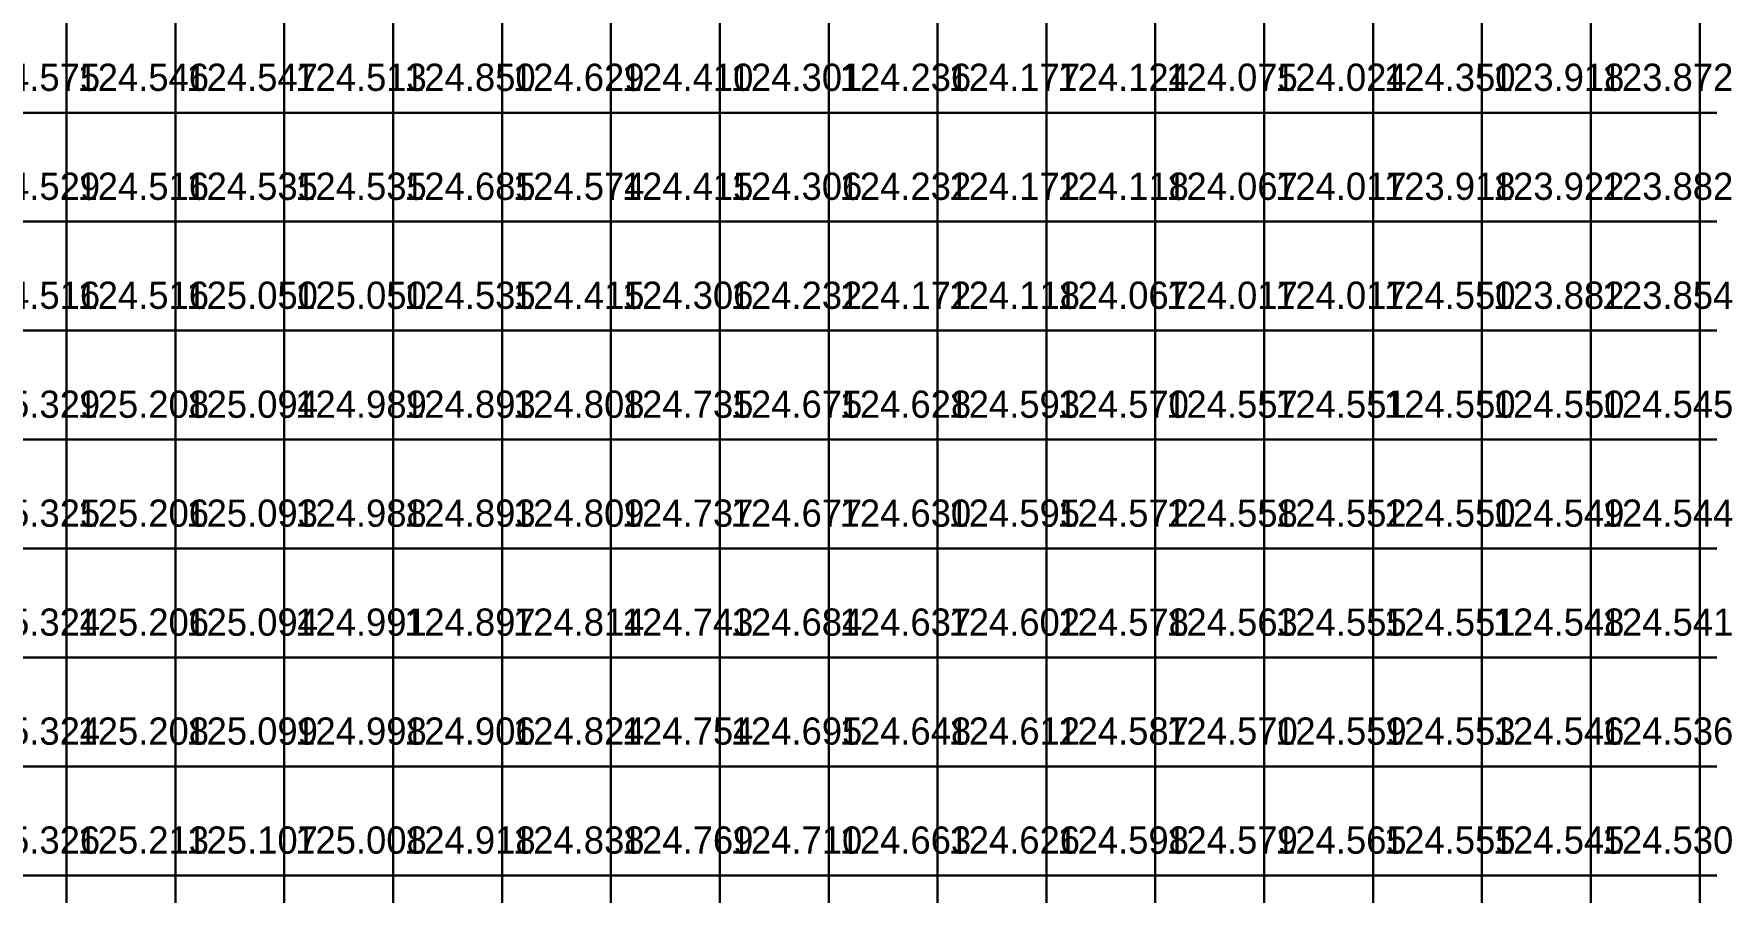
# Model space of a CAD drawing. Header units: metres. Extents: x 287857 to 287978, y 62957 to 63018.
# Drawn here: x 287932.62 to 287947.99, y 62979.67 to 62987.56 of the extents above; entities that cross this region are included whole.
import ezdxf

# ---------------------------------------------------------------- set-up
doc = ezdxf.new("R2010")
doc.units = ezdxf.units.M
for name, color, linetype, true_color in [('CIVILS-BARRIER', 7, 'Continuous', 0xf87171), ('CIVILS-INTERP', 7, 'Continuous', 0x64748b), ('CIVILS-LEVEL-TXT', 7, 'Continuous', 0x38bdf8), ('CIVILS-REAL', 7, 'Continuous', 0x38bdf8)]:
    doc.layers.add(name, color=color, linetype=linetype, true_color=true_color)

msp = doc.modelspace()

# ---------------------------------------------------------------- linework, layer by layer
at = {"layer": 'CIVILS-BARRIER'}
for points in [[(287934.925, 62986.831, 124.513), (287935.925, 62986.831, 124.513), (287935.925, 62987.831, 124.513), (287934.925, 62987.831, 124.513), (287934.925, 62986.831, 124.513)], [(287934.925, 62985.831, 124.535), (287935.925, 62985.831, 124.535), (287935.925, 62986.831, 124.535), (287934.925, 62986.831, 124.535), (287934.925, 62985.831, 124.535)], [(287944.925, 62985.831, 123.918), (287945.925, 62985.831, 123.918), (287945.925, 62986.831, 123.918), (287944.925, 62986.831, 123.918), (287944.925, 62985.831, 123.918)], [(287931.925, 62984.831, 124.516), (287932.925, 62984.831, 124.516), (287932.925, 62985.831, 124.516), (287931.925, 62985.831, 124.516), (287931.925, 62984.831, 124.516)], [(287932.925, 62984.831, 124.516), (287933.925, 62984.831, 124.516), (287933.925, 62985.831, 124.516), (287932.925, 62985.831, 124.516), (287932.925, 62984.831, 124.516)], [(287935.925, 62984.831, 124.535), (287936.925, 62984.831, 124.535), (287936.925, 62985.831, 124.535), (287935.925, 62985.831, 124.535), (287935.925, 62984.831, 124.535)], [(287936.925, 62984.831, 124.415), (287937.925, 62984.831, 124.415), (287937.925, 62985.831, 124.415), (287936.925, 62985.831, 124.415), (287936.925, 62984.831, 124.415)], [(287937.925, 62984.831, 124.306), (287938.925, 62984.831, 124.306), (287938.925, 62985.831, 124.306), (287937.925, 62985.831, 124.306), (287937.925, 62984.831, 124.306)], [(287938.925, 62984.831, 124.232), (287939.925, 62984.831, 124.232), (287939.925, 62985.831, 124.232), (287938.925, 62985.831, 124.232), (287938.925, 62984.831, 124.232)], [(287939.925, 62984.831, 124.172), (287940.925, 62984.831, 124.172), (287940.925, 62985.831, 124.172), (287939.925, 62985.831, 124.172), (287939.925, 62984.831, 124.172)], [(287940.925, 62984.831, 124.118), (287941.925, 62984.831, 124.118), (287941.925, 62985.831, 124.118), (287940.925, 62985.831, 124.118), (287940.925, 62984.831, 124.118)], [(287941.925, 62984.831, 124.067), (287942.925, 62984.831, 124.067), (287942.925, 62985.831, 124.067), (287941.925, 62985.831, 124.067), (287941.925, 62984.831, 124.067)], [(287942.925, 62984.831, 124.017), (287943.925, 62984.831, 124.017), (287943.925, 62985.831, 124.017), (287942.925, 62985.831, 124.017), (287942.925, 62984.831, 124.017)], [(287943.925, 62984.831, 124.017), (287944.925, 62984.831, 124.017), (287944.925, 62985.831, 124.017), (287943.925, 62985.831, 124.017), (287943.925, 62984.831, 124.017)], [(287945.925, 62984.831, 123.882), (287946.925, 62984.831, 123.882), (287946.925, 62985.831, 123.882), (287945.925, 62985.831, 123.882), (287945.925, 62984.831, 123.882)], [(287946.925, 62984.831, 123.854), (287947.925, 62984.831, 123.854), (287947.925, 62985.831, 123.854), (287946.925, 62985.831, 123.854), (287946.925, 62984.831, 123.854)], [(287947.925, 62984.831, 123.845), (287948.925, 62984.831, 123.845), (287948.925, 62985.831, 123.845), (287947.925, 62985.831, 123.845), (287947.925, 62984.831, 123.845)], [(287947.925, 62983.831, 123.854), (287948.925, 62983.831, 123.854), (287948.925, 62984.831, 123.854), (287947.925, 62984.831, 123.854), (287947.925, 62983.831, 123.854)]]:
    msp.add_polyline3d(points, dxfattribs=at)
at = {"layer": 'CIVILS-INTERP'}
for points in [[(287931.925, 62986.831, 124.575), (287932.925, 62986.831, 124.575), (287932.925, 62987.831, 124.575), (287931.925, 62987.831, 124.575), (287931.925, 62986.831, 124.575)], [(287932.925, 62986.831, 124.546), (287933.925, 62986.831, 124.546), (287933.925, 62987.831, 124.546), (287932.925, 62987.831, 124.546), (287932.925, 62986.831, 124.546)], [(287933.925, 62986.831, 124.547), (287934.925, 62986.831, 124.547), (287934.925, 62987.831, 124.547), (287933.925, 62987.831, 124.547), (287933.925, 62986.831, 124.547)], [(287936.925, 62986.831, 124.629), (287937.925, 62986.831, 124.629), (287937.925, 62987.831, 124.629), (287936.925, 62987.831, 124.629), (287936.925, 62986.831, 124.629)], [(287937.925, 62986.831, 124.41), (287938.925, 62986.831, 124.41), (287938.925, 62987.831, 124.41), (287937.925, 62987.831, 124.41), (287937.925, 62986.831, 124.41)], [(287938.925, 62986.831, 124.301), (287939.925, 62986.831, 124.301), (287939.925, 62987.831, 124.301), (287938.925, 62987.831, 124.301), (287938.925, 62986.831, 124.301)], [(287939.925, 62986.831, 124.236), (287940.925, 62986.831, 124.236), (287940.925, 62987.831, 124.236), (287939.925, 62987.831, 124.236), (287939.925, 62986.831, 124.236)], [(287940.925, 62986.831, 124.177), (287941.925, 62986.831, 124.177), (287941.925, 62987.831, 124.177), (287940.925, 62987.831, 124.177), (287940.925, 62986.831, 124.177)], [(287941.925, 62986.831, 124.124), (287942.925, 62986.831, 124.124), (287942.925, 62987.831, 124.124), (287941.925, 62987.831, 124.124), (287941.925, 62986.831, 124.124)], [(287942.925, 62986.831, 124.075), (287943.925, 62986.831, 124.075), (287943.925, 62987.831, 124.075), (287942.925, 62987.831, 124.075), (287942.925, 62986.831, 124.075)], [(287943.925, 62986.831, 124.024), (287944.925, 62986.831, 124.024), (287944.925, 62987.831, 124.024), (287943.925, 62987.831, 124.024), (287943.925, 62986.831, 124.024)], [(287945.925, 62986.831, 123.918), (287946.925, 62986.831, 123.918), (287946.925, 62987.831, 123.918), (287945.925, 62987.831, 123.918), (287945.925, 62986.831, 123.918)], [(287946.925, 62986.831, 123.872), (287947.925, 62986.831, 123.872), (287947.925, 62987.831, 123.872), (287946.925, 62987.831, 123.872), (287946.925, 62986.831, 123.872)], [(287947.925, 62986.831, 123.837), (287948.925, 62986.831, 123.837), (287948.925, 62987.831, 123.837), (287947.925, 62987.831, 123.837), (287947.925, 62986.831, 123.837)], [(287931.925, 62985.831, 124.529), (287932.925, 62985.831, 124.529), (287932.925, 62986.831, 124.529), (287931.925, 62986.831, 124.529), (287931.925, 62985.831, 124.529)], [(287932.925, 62985.831, 124.516), (287933.925, 62985.831, 124.516), (287933.925, 62986.831, 124.516), (287932.925, 62986.831, 124.516), (287932.925, 62985.831, 124.516)], [(287933.925, 62985.831, 124.535), (287934.925, 62985.831, 124.535), (287934.925, 62986.831, 124.535), (287933.925, 62986.831, 124.535), (287933.925, 62985.831, 124.535)], [(287935.925, 62985.831, 124.685), (287936.925, 62985.831, 124.685), (287936.925, 62986.831, 124.685), (287935.925, 62986.831, 124.685), (287935.925, 62985.831, 124.685)], [(287936.925, 62985.831, 124.574), (287937.925, 62985.831, 124.574), (287937.925, 62986.831, 124.574), (287936.925, 62986.831, 124.574), (287936.925, 62985.831, 124.574)], [(287937.925, 62985.831, 124.415), (287938.925, 62985.831, 124.415), (287938.925, 62986.831, 124.415), (287937.925, 62986.831, 124.415), (287937.925, 62985.831, 124.415)], [(287938.925, 62985.831, 124.306), (287939.925, 62985.831, 124.306), (287939.925, 62986.831, 124.306), (287938.925, 62986.831, 124.306), (287938.925, 62985.831, 124.306)], [(287939.925, 62985.831, 124.232), (287940.925, 62985.831, 124.232), (287940.925, 62986.831, 124.232), (287939.925, 62986.831, 124.232), (287939.925, 62985.831, 124.232)], [(287940.925, 62985.831, 124.172), (287941.925, 62985.831, 124.172), (287941.925, 62986.831, 124.172), (287940.925, 62986.831, 124.172), (287940.925, 62985.831, 124.172)], [(287941.925, 62985.831, 124.118), (287942.925, 62985.831, 124.118), (287942.925, 62986.831, 124.118), (287941.925, 62986.831, 124.118), (287941.925, 62985.831, 124.118)], [(287942.925, 62985.831, 124.067), (287943.925, 62985.831, 124.067), (287943.925, 62986.831, 124.067), (287942.925, 62986.831, 124.067), (287942.925, 62985.831, 124.067)], [(287943.925, 62985.831, 124.017), (287944.925, 62985.831, 124.017), (287944.925, 62986.831, 124.017), (287943.925, 62986.831, 124.017), (287943.925, 62985.831, 124.017)], [(287945.925, 62985.831, 123.922), (287946.925, 62985.831, 123.922), (287946.925, 62986.831, 123.922), (287945.925, 62986.831, 123.922), (287945.925, 62985.831, 123.922)], [(287946.925, 62985.831, 123.882), (287947.925, 62985.831, 123.882), (287947.925, 62986.831, 123.882), (287946.925, 62986.831, 123.882), (287946.925, 62985.831, 123.882)], [(287947.925, 62985.831, 123.854), (287948.925, 62985.831, 123.854), (287948.925, 62986.831, 123.854), (287947.925, 62986.831, 123.854), (287947.925, 62985.831, 123.854)], [(287931.925, 62983.831, 125.329), (287932.925, 62983.831, 125.329), (287932.925, 62984.831, 125.329), (287931.925, 62984.831, 125.329), (287931.925, 62983.831, 125.329)], [(287932.925, 62983.831, 125.208), (287933.925, 62983.831, 125.208), (287933.925, 62984.831, 125.208), (287932.925, 62984.831, 125.208), (287932.925, 62983.831, 125.208)], [(287933.925, 62983.831, 125.094), (287934.925, 62983.831, 125.094), (287934.925, 62984.831, 125.094), (287933.925, 62984.831, 125.094), (287933.925, 62983.831, 125.094)], [(287934.925, 62983.831, 124.989), (287935.925, 62983.831, 124.989), (287935.925, 62984.831, 124.989), (287934.925, 62984.831, 124.989), (287934.925, 62983.831, 124.989)], [(287935.925, 62983.831, 124.893), (287936.925, 62983.831, 124.893), (287936.925, 62984.831, 124.893), (287935.925, 62984.831, 124.893), (287935.925, 62983.831, 124.893)], [(287936.925, 62983.831, 124.808), (287937.925, 62983.831, 124.808), (287937.925, 62984.831, 124.808), (287936.925, 62984.831, 124.808), (287936.925, 62983.831, 124.808)], [(287937.925, 62983.831, 124.735), (287938.925, 62983.831, 124.735), (287938.925, 62984.831, 124.735), (287937.925, 62984.831, 124.735), (287937.925, 62983.831, 124.735)], [(287938.925, 62983.831, 124.675), (287939.925, 62983.831, 124.675), (287939.925, 62984.831, 124.675), (287938.925, 62984.831, 124.675), (287938.925, 62983.831, 124.675)], [(287939.925, 62983.831, 124.628), (287940.925, 62983.831, 124.628), (287940.925, 62984.831, 124.628), (287939.925, 62984.831, 124.628), (287939.925, 62983.831, 124.628)], [(287940.925, 62983.831, 124.593), (287941.925, 62983.831, 124.593), (287941.925, 62984.831, 124.593), (287940.925, 62984.831, 124.593), (287940.925, 62983.831, 124.593)], [(287941.925, 62983.831, 124.57), (287942.925, 62983.831, 124.57), (287942.925, 62984.831, 124.57), (287941.925, 62984.831, 124.57), (287941.925, 62983.831, 124.57)], [(287942.925, 62983.831, 124.557), (287943.925, 62983.831, 124.557), (287943.925, 62984.831, 124.557), (287942.925, 62984.831, 124.557), (287942.925, 62983.831, 124.557)], [(287943.925, 62983.831, 124.551), (287944.925, 62983.831, 124.551), (287944.925, 62984.831, 124.551), (287943.925, 62984.831, 124.551), (287943.925, 62983.831, 124.551)], [(287945.925, 62983.831, 124.55), (287946.925, 62983.831, 124.55), (287946.925, 62984.831, 124.55), (287945.925, 62984.831, 124.55), (287945.925, 62983.831, 124.55)], [(287946.925, 62983.831, 124.545), (287947.925, 62983.831, 124.545), (287947.925, 62984.831, 124.545), (287946.925, 62984.831, 124.545), (287946.925, 62983.831, 124.545)], [(287931.925, 62982.831, 125.325), (287932.925, 62982.831, 125.325), (287932.925, 62983.831, 125.325), (287931.925, 62983.831, 125.325), (287931.925, 62982.831, 125.325)], [(287932.925, 62982.831, 125.206), (287933.925, 62982.831, 125.206), (287933.925, 62983.831, 125.206), (287932.925, 62983.831, 125.206), (287932.925, 62982.831, 125.206)], [(287933.925, 62982.831, 125.093), (287934.925, 62982.831, 125.093), (287934.925, 62983.831, 125.093), (287933.925, 62983.831, 125.093), (287933.925, 62982.831, 125.093)], [(287934.925, 62982.831, 124.988), (287935.925, 62982.831, 124.988), (287935.925, 62983.831, 124.988), (287934.925, 62983.831, 124.988), (287934.925, 62982.831, 124.988)], [(287935.925, 62982.831, 124.893), (287936.925, 62982.831, 124.893), (287936.925, 62983.831, 124.893), (287935.925, 62983.831, 124.893), (287935.925, 62982.831, 124.893)], [(287936.925, 62982.831, 124.809), (287937.925, 62982.831, 124.809), (287937.925, 62983.831, 124.809), (287936.925, 62983.831, 124.809), (287936.925, 62982.831, 124.809)], [(287937.925, 62982.831, 124.737), (287938.925, 62982.831, 124.737), (287938.925, 62983.831, 124.737), (287937.925, 62983.831, 124.737), (287937.925, 62982.831, 124.737)], [(287938.925, 62982.831, 124.677), (287939.925, 62982.831, 124.677), (287939.925, 62983.831, 124.677), (287938.925, 62983.831, 124.677), (287938.925, 62982.831, 124.677)], [(287939.925, 62982.831, 124.63), (287940.925, 62982.831, 124.63), (287940.925, 62983.831, 124.63), (287939.925, 62983.831, 124.63), (287939.925, 62982.831, 124.63)], [(287940.925, 62982.831, 124.595), (287941.925, 62982.831, 124.595), (287941.925, 62983.831, 124.595), (287940.925, 62983.831, 124.595), (287940.925, 62982.831, 124.595)], [(287941.925, 62982.831, 124.572), (287942.925, 62982.831, 124.572), (287942.925, 62983.831, 124.572), (287941.925, 62983.831, 124.572), (287941.925, 62982.831, 124.572)], [(287942.925, 62982.831, 124.558), (287943.925, 62982.831, 124.558), (287943.925, 62983.831, 124.558), (287942.925, 62983.831, 124.558), (287942.925, 62982.831, 124.558)], [(287943.925, 62982.831, 124.552), (287944.925, 62982.831, 124.552), (287944.925, 62983.831, 124.552), (287943.925, 62983.831, 124.552), (287943.925, 62982.831, 124.552)], [(287944.925, 62982.831, 124.55), (287945.925, 62982.831, 124.55), (287945.925, 62983.831, 124.55), (287944.925, 62983.831, 124.55), (287944.925, 62982.831, 124.55)], [(287945.925, 62982.831, 124.549), (287946.925, 62982.831, 124.549), (287946.925, 62983.831, 124.549), (287945.925, 62983.831, 124.549), (287945.925, 62982.831, 124.549)], [(287946.925, 62982.831, 124.544), (287947.925, 62982.831, 124.544), (287947.925, 62983.831, 124.544), (287946.925, 62983.831, 124.544), (287946.925, 62982.831, 124.544)], [(287947.925, 62982.831, 124.53), (287948.925, 62982.831, 124.53), (287948.925, 62983.831, 124.53), (287947.925, 62983.831, 124.53), (287947.925, 62982.831, 124.53)], [(287931.925, 62981.831, 125.324), (287932.925, 62981.831, 125.324), (287932.925, 62982.831, 125.324), (287931.925, 62982.831, 125.324), (287931.925, 62981.831, 125.324)], [(287932.925, 62981.831, 125.206), (287933.925, 62981.831, 125.206), (287933.925, 62982.831, 125.206), (287932.925, 62982.831, 125.206), (287932.925, 62981.831, 125.206)], [(287933.925, 62981.831, 125.094), (287934.925, 62981.831, 125.094), (287934.925, 62982.831, 125.094), (287933.925, 62982.831, 125.094), (287933.925, 62981.831, 125.094)], [(287934.925, 62981.831, 124.991), (287935.925, 62981.831, 124.991), (287935.925, 62982.831, 124.991), (287934.925, 62982.831, 124.991), (287934.925, 62981.831, 124.991)], [(287935.925, 62981.831, 124.897), (287936.925, 62981.831, 124.897), (287936.925, 62982.831, 124.897), (287935.925, 62982.831, 124.897), (287935.925, 62981.831, 124.897)], [(287936.925, 62981.831, 124.814), (287937.925, 62981.831, 124.814), (287937.925, 62982.831, 124.814), (287936.925, 62982.831, 124.814), (287936.925, 62981.831, 124.814)], [(287937.925, 62981.831, 124.743), (287938.925, 62981.831, 124.743), (287938.925, 62982.831, 124.743), (287937.925, 62982.831, 124.743), (287937.925, 62981.831, 124.743)], [(287938.925, 62981.831, 124.684), (287939.925, 62981.831, 124.684), (287939.925, 62982.831, 124.684), (287938.925, 62982.831, 124.684), (287938.925, 62981.831, 124.684)], [(287939.925, 62981.831, 124.637), (287940.925, 62981.831, 124.637), (287940.925, 62982.831, 124.637), (287939.925, 62982.831, 124.637), (287939.925, 62981.831, 124.637)], [(287940.925, 62981.831, 124.602), (287941.925, 62981.831, 124.602), (287941.925, 62982.831, 124.602), (287940.925, 62982.831, 124.602), (287940.925, 62981.831, 124.602)], [(287941.925, 62981.831, 124.578), (287942.925, 62981.831, 124.578), (287942.925, 62982.831, 124.578), (287941.925, 62982.831, 124.578), (287941.925, 62981.831, 124.578)], [(287942.925, 62981.831, 124.563), (287943.925, 62981.831, 124.563), (287943.925, 62982.831, 124.563), (287942.925, 62982.831, 124.563), (287942.925, 62981.831, 124.563)], [(287943.925, 62981.831, 124.555), (287944.925, 62981.831, 124.555), (287944.925, 62982.831, 124.555), (287943.925, 62982.831, 124.555), (287943.925, 62981.831, 124.555)], [(287944.925, 62981.831, 124.551), (287945.925, 62981.831, 124.551), (287945.925, 62982.831, 124.551), (287944.925, 62982.831, 124.551), (287944.925, 62981.831, 124.551)], [(287945.925, 62981.831, 124.548), (287946.925, 62981.831, 124.548), (287946.925, 62982.831, 124.548), (287945.925, 62982.831, 124.548), (287945.925, 62981.831, 124.548)], [(287946.925, 62981.831, 124.541), (287947.925, 62981.831, 124.541), (287947.925, 62982.831, 124.541), (287946.925, 62982.831, 124.541), (287946.925, 62981.831, 124.541)], [(287947.925, 62981.831, 124.525), (287948.925, 62981.831, 124.525), (287948.925, 62982.831, 124.525), (287947.925, 62982.831, 124.525), (287947.925, 62981.831, 124.525)], [(287931.925, 62980.831, 125.324), (287932.925, 62980.831, 125.324), (287932.925, 62981.831, 125.324), (287931.925, 62981.831, 125.324), (287931.925, 62980.831, 125.324)], [(287932.925, 62980.831, 125.208), (287933.925, 62980.831, 125.208), (287933.925, 62981.831, 125.208), (287932.925, 62981.831, 125.208), (287932.925, 62980.831, 125.208)], [(287933.925, 62980.831, 125.099), (287934.925, 62980.831, 125.099), (287934.925, 62981.831, 125.099), (287933.925, 62981.831, 125.099), (287933.925, 62980.831, 125.099)], [(287934.925, 62980.831, 124.998), (287935.925, 62980.831, 124.998), (287935.925, 62981.831, 124.998), (287934.925, 62981.831, 124.998), (287934.925, 62980.831, 124.998)], [(287935.925, 62980.831, 124.906), (287936.925, 62980.831, 124.906), (287936.925, 62981.831, 124.906), (287935.925, 62981.831, 124.906), (287935.925, 62980.831, 124.906)], [(287936.925, 62980.831, 124.824), (287937.925, 62980.831, 124.824), (287937.925, 62981.831, 124.824), (287936.925, 62981.831, 124.824), (287936.925, 62980.831, 124.824)], [(287937.925, 62980.831, 124.754), (287938.925, 62980.831, 124.754), (287938.925, 62981.831, 124.754), (287937.925, 62981.831, 124.754), (287937.925, 62980.831, 124.754)], [(287938.925, 62980.831, 124.695), (287939.925, 62980.831, 124.695), (287939.925, 62981.831, 124.695), (287938.925, 62981.831, 124.695), (287938.925, 62980.831, 124.695)], [(287939.925, 62980.831, 124.648), (287940.925, 62980.831, 124.648), (287940.925, 62981.831, 124.648), (287939.925, 62981.831, 124.648), (287939.925, 62980.831, 124.648)], [(287940.925, 62980.831, 124.612), (287941.925, 62980.831, 124.612), (287941.925, 62981.831, 124.612), (287940.925, 62981.831, 124.612), (287940.925, 62980.831, 124.612)], [(287941.925, 62980.831, 124.587), (287942.925, 62980.831, 124.587), (287942.925, 62981.831, 124.587), (287941.925, 62981.831, 124.587), (287941.925, 62980.831, 124.587)], [(287942.925, 62980.831, 124.57), (287943.925, 62980.831, 124.57), (287943.925, 62981.831, 124.57), (287942.925, 62981.831, 124.57), (287942.925, 62980.831, 124.57)], [(287943.925, 62980.831, 124.559), (287944.925, 62980.831, 124.559), (287944.925, 62981.831, 124.559), (287943.925, 62981.831, 124.559), (287943.925, 62980.831, 124.559)], [(287944.925, 62980.831, 124.553), (287945.925, 62980.831, 124.553), (287945.925, 62981.831, 124.553), (287944.925, 62981.831, 124.553), (287944.925, 62980.831, 124.553)], [(287945.925, 62980.831, 124.546), (287946.925, 62980.831, 124.546), (287946.925, 62981.831, 124.546), (287945.925, 62981.831, 124.546), (287945.925, 62980.831, 124.546)], [(287946.925, 62980.831, 124.536), (287947.925, 62980.831, 124.536), (287947.925, 62981.831, 124.536), (287946.925, 62981.831, 124.536), (287946.925, 62980.831, 124.536)], [(287947.925, 62980.831, 124.517), (287948.925, 62980.831, 124.517), (287948.925, 62981.831, 124.517), (287947.925, 62981.831, 124.517), (287947.925, 62980.831, 124.517)], [(287931.925, 62979.831, 125.326), (287932.925, 62979.831, 125.326), (287932.925, 62980.831, 125.326), (287931.925, 62980.831, 125.326), (287931.925, 62979.831, 125.326)], [(287932.925, 62979.831, 125.213), (287933.925, 62979.831, 125.213), (287933.925, 62980.831, 125.213), (287932.925, 62980.831, 125.213), (287932.925, 62979.831, 125.213)], [(287933.925, 62979.831, 125.107), (287934.925, 62979.831, 125.107), (287934.925, 62980.831, 125.107), (287933.925, 62980.831, 125.107), (287933.925, 62979.831, 125.107)], [(287934.925, 62979.831, 125.008), (287935.925, 62979.831, 125.008), (287935.925, 62980.831, 125.008), (287934.925, 62980.831, 125.008), (287934.925, 62979.831, 125.008)], [(287935.925, 62979.831, 124.918), (287936.925, 62979.831, 124.918), (287936.925, 62980.831, 124.918), (287935.925, 62980.831, 124.918), (287935.925, 62979.831, 124.918)], [(287936.925, 62979.831, 124.838), (287937.925, 62979.831, 124.838), (287937.925, 62980.831, 124.838), (287936.925, 62980.831, 124.838), (287936.925, 62979.831, 124.838)], [(287937.925, 62979.831, 124.769), (287938.925, 62979.831, 124.769), (287938.925, 62980.831, 124.769), (287937.925, 62980.831, 124.769), (287937.925, 62979.831, 124.769)], [(287938.925, 62979.831, 124.71), (287939.925, 62979.831, 124.71), (287939.925, 62980.831, 124.71), (287938.925, 62980.831, 124.71), (287938.925, 62979.831, 124.71)], [(287939.925, 62979.831, 124.663), (287940.925, 62979.831, 124.663), (287940.925, 62980.831, 124.663), (287939.925, 62980.831, 124.663), (287939.925, 62979.831, 124.663)], [(287940.925, 62979.831, 124.626), (287941.925, 62979.831, 124.626), (287941.925, 62980.831, 124.626), (287940.925, 62980.831, 124.626), (287940.925, 62979.831, 124.626)], [(287941.925, 62979.831, 124.598), (287942.925, 62979.831, 124.598), (287942.925, 62980.831, 124.598), (287941.925, 62980.831, 124.598), (287941.925, 62979.831, 124.598)], [(287942.925, 62979.831, 124.579), (287943.925, 62979.831, 124.579), (287943.925, 62980.831, 124.579), (287942.925, 62980.831, 124.579), (287942.925, 62979.831, 124.579)], [(287943.925, 62979.831, 124.565), (287944.925, 62979.831, 124.565), (287944.925, 62980.831, 124.565), (287943.925, 62980.831, 124.565), (287943.925, 62979.831, 124.565)], [(287944.925, 62979.831, 124.555), (287945.925, 62979.831, 124.555), (287945.925, 62980.831, 124.555), (287944.925, 62980.831, 124.555), (287944.925, 62979.831, 124.555)], [(287945.925, 62979.831, 124.545), (287946.925, 62979.831, 124.545), (287946.925, 62980.831, 124.545), (287945.925, 62980.831, 124.545), (287945.925, 62979.831, 124.545)], [(287946.925, 62979.831, 124.53), (287947.925, 62979.831, 124.53), (287947.925, 62980.831, 124.53), (287946.925, 62980.831, 124.53), (287946.925, 62979.831, 124.53)], [(287947.925, 62979.831, 124.509), (287948.925, 62979.831, 124.509), (287948.925, 62980.831, 124.509), (287947.925, 62980.831, 124.509), (287947.925, 62979.831, 124.509)], [(287931.925, 62978.831, 125.329), (287932.925, 62978.831, 125.329), (287932.925, 62979.831, 125.329), (287931.925, 62979.831, 125.329), (287931.925, 62978.831, 125.329)], [(287932.925, 62978.831, 125.22), (287933.925, 62978.831, 125.22), (287933.925, 62979.831, 125.22), (287932.925, 62979.831, 125.22), (287932.925, 62978.831, 125.22)], [(287933.925, 62978.831, 125.117), (287934.925, 62978.831, 125.117), (287934.925, 62979.831, 125.117), (287933.925, 62979.831, 125.117), (287933.925, 62978.831, 125.117)], [(287934.925, 62978.831, 125.021), (287935.925, 62978.831, 125.021), (287935.925, 62979.831, 125.021), (287934.925, 62979.831, 125.021), (287934.925, 62978.831, 125.021)], [(287935.925, 62978.831, 124.933), (287936.925, 62978.831, 124.933), (287936.925, 62979.831, 124.933), (287935.925, 62979.831, 124.933), (287935.925, 62978.831, 124.933)], [(287936.925, 62978.831, 124.855), (287937.925, 62978.831, 124.855), (287937.925, 62979.831, 124.855), (287936.925, 62979.831, 124.855), (287936.925, 62978.831, 124.855)], [(287937.925, 62978.831, 124.787), (287938.925, 62978.831, 124.787), (287938.925, 62979.831, 124.787), (287937.925, 62979.831, 124.787), (287937.925, 62978.831, 124.787)], [(287938.925, 62978.831, 124.728), (287939.925, 62978.831, 124.728), (287939.925, 62979.831, 124.728), (287938.925, 62979.831, 124.728), (287938.925, 62978.831, 124.728)], [(287939.925, 62978.831, 124.68), (287940.925, 62978.831, 124.68), (287940.925, 62979.831, 124.68), (287939.925, 62979.831, 124.68), (287939.925, 62978.831, 124.68)], [(287940.925, 62978.831, 124.642), (287941.925, 62978.831, 124.642), (287941.925, 62979.831, 124.642), (287940.925, 62979.831, 124.642), (287940.925, 62978.831, 124.642)], [(287941.925, 62978.831, 124.612), (287942.925, 62978.831, 124.612), (287942.925, 62979.831, 124.612), (287941.925, 62979.831, 124.612), (287941.925, 62978.831, 124.612)], [(287942.925, 62978.831, 124.59), (287943.925, 62978.831, 124.59), (287943.925, 62979.831, 124.59), (287942.925, 62979.831, 124.59), (287942.925, 62978.831, 124.59)], [(287943.925, 62978.831, 124.573), (287944.925, 62978.831, 124.573), (287944.925, 62979.831, 124.573), (287943.925, 62979.831, 124.573), (287943.925, 62978.831, 124.573)], [(287944.925, 62978.831, 124.558), (287945.925, 62978.831, 124.558), (287945.925, 62979.831, 124.558), (287944.925, 62979.831, 124.558), (287944.925, 62978.831, 124.558)], [(287945.925, 62978.831, 124.544), (287946.925, 62978.831, 124.544), (287946.925, 62979.831, 124.544), (287945.925, 62979.831, 124.544), (287945.925, 62978.831, 124.544)], [(287946.925, 62978.831, 124.525), (287947.925, 62978.831, 124.525), (287947.925, 62979.831, 124.525), (287946.925, 62979.831, 124.525), (287946.925, 62978.831, 124.525)], [(287947.925, 62978.831, 124.501), (287948.925, 62978.831, 124.501), (287948.925, 62979.831, 124.501), (287947.925, 62979.831, 124.501), (287947.925, 62978.831, 124.501)]]:
    msp.add_polyline3d(points, dxfattribs=at)
at = {"layer": 'CIVILS-REAL'}
for points in [[(287935.925, 62986.831, 124.85), (287936.925, 62986.831, 124.85), (287936.925, 62987.831, 124.85), (287935.925, 62987.831, 124.85), (287935.925, 62986.831, 124.85)], [(287944.925, 62986.831, 124.35), (287945.925, 62986.831, 124.35), (287945.925, 62987.831, 124.35), (287944.925, 62987.831, 124.35), (287944.925, 62986.831, 124.35)], [(287933.925, 62984.831, 125.05), (287934.925, 62984.831, 125.05), (287934.925, 62985.831, 125.05), (287933.925, 62985.831, 125.05), (287933.925, 62984.831, 125.05)], [(287934.925, 62984.831, 125.05), (287935.925, 62984.831, 125.05), (287935.925, 62985.831, 125.05), (287934.925, 62985.831, 125.05), (287934.925, 62984.831, 125.05)], [(287944.925, 62984.831, 124.55), (287945.925, 62984.831, 124.55), (287945.925, 62985.831, 124.55), (287944.925, 62985.831, 124.55), (287944.925, 62984.831, 124.55)], [(287944.925, 62983.831, 124.55), (287945.925, 62983.831, 124.55), (287945.925, 62984.831, 124.55), (287944.925, 62984.831, 124.55), (287944.925, 62983.831, 124.55)]]:
    msp.add_polyline3d(points, dxfattribs=at)

# ---------------------------------------------------------------- texts
at = {"layer": 'CIVILS-LEVEL-TXT'}
for s, p in [('124.575', (287932.025, 62987.031, 124.575)), ('124.546', (287933.025, 62987.031, 124.546)), ('124.547', (287934.025, 62987.031, 124.547)), ('124.513', (287935.025, 62987.031, 124.513)), ('124.850', (287936.025, 62987.031, 124.85)), ('124.629', (287937.025, 62987.031, 124.629)), ('124.410', (287938.025, 62987.031, 124.41)), ('124.301', (287939.025, 62987.031, 124.301)), ('124.236', (287940.025, 62987.031, 124.236)), ('124.177', (287941.025, 62987.031, 124.177)), ('124.124', (287942.025, 62987.031, 124.124)), ('124.075', (287943.025, 62987.031, 124.075)), ('124.024', (287944.025, 62987.031, 124.024)), ('124.350', (287945.025, 62987.031, 124.35)), ('123.918', (287946.025, 62987.031, 123.918)), ('123.872', (287947.025, 62987.031, 123.872)), ('124.529', (287932.025, 62986.031, 124.529)), ('124.516', (287933.025, 62986.031, 124.516)), ('124.535', (287934.025, 62986.031, 124.535)), ('124.535', (287935.025, 62986.031, 124.535)), ('124.685', (287936.025, 62986.031, 124.685)), ('124.574', (287937.025, 62986.031, 124.574)), ('124.415', (287938.025, 62986.031, 124.415)), ('124.306', (287939.025, 62986.031, 124.306)), ('124.232', (287940.025, 62986.031, 124.232)), ('124.172', (287941.025, 62986.031, 124.172)), ('124.118', (287942.025, 62986.031, 124.118)), ('124.067', (287943.025, 62986.031, 124.067)), ('124.017', (287944.025, 62986.031, 124.017)), ('123.918', (287945.025, 62986.031, 123.918)), ('123.922', (287946.025, 62986.031, 123.922)), ('123.882', (287947.025, 62986.031, 123.882)), ('124.516', (287932.025, 62985.031, 124.516)), ('124.516', (287933.025, 62985.031, 124.516)), ('125.050', (287934.025, 62985.031, 125.05)), ('125.050', (287935.025, 62985.031, 125.05)), ('124.535', (287936.025, 62985.031, 124.535)), ('124.415', (287937.025, 62985.031, 124.415)), ('124.306', (287938.025, 62985.031, 124.306)), ('124.232', (287939.025, 62985.031, 124.232)), ('124.172', (287940.025, 62985.031, 124.172)), ('124.118', (287941.025, 62985.031, 124.118)), ('124.067', (287942.025, 62985.031, 124.067)), ('124.017', (287943.025, 62985.031, 124.017)), ('124.017', (287944.025, 62985.031, 124.017)), ('124.550', (287945.025, 62985.031, 124.55)), ('123.882', (287946.025, 62985.031, 123.882)), ('123.854', (287947.025, 62985.031, 123.854)), ('125.329', (287932.025, 62984.031, 125.329)), ('125.208', (287933.025, 62984.031, 125.208)), ('125.094', (287934.025, 62984.031, 125.094)), ('124.989', (287935.025, 62984.031, 124.989)), ('124.893', (287936.025, 62984.031, 124.893)), ('124.808', (287937.025, 62984.031, 124.808)), ('124.735', (287938.025, 62984.031, 124.735)), ('124.675', (287939.025, 62984.031, 124.675)), ('124.628', (287940.025, 62984.031, 124.628)), ('124.593', (287941.025, 62984.031, 124.593)), ('124.570', (287942.025, 62984.031, 124.57)), ('124.557', (287943.025, 62984.031, 124.557)), ('124.551', (287944.025, 62984.031, 124.551)), ('124.550', (287945.025, 62984.031, 124.55)), ('124.550', (287946.025, 62984.031, 124.55)), ('124.545', (287947.025, 62984.031, 124.545)), ('125.325', (287932.025, 62983.031, 125.325)), ('125.206', (287933.025, 62983.031, 125.206)), ('125.093', (287934.025, 62983.031, 125.093)), ('124.988', (287935.025, 62983.031, 124.988)), ('124.893', (287936.025, 62983.031, 124.893)), ('124.809', (287937.025, 62983.031, 124.809)), ('124.737', (287938.025, 62983.031, 124.737)), ('124.677', (287939.025, 62983.031, 124.677)), ('124.630', (287940.025, 62983.031, 124.63)), ('124.595', (287941.025, 62983.031, 124.595)), ('124.572', (287942.025, 62983.031, 124.572)), ('124.558', (287943.025, 62983.031, 124.558)), ('124.552', (287944.025, 62983.031, 124.552)), ('124.550', (287945.025, 62983.031, 124.55)), ('124.549', (287946.025, 62983.031, 124.549)), ('124.544', (287947.025, 62983.031, 124.544)), ('125.324', (287932.025, 62982.031, 125.324)), ('125.206', (287933.025, 62982.031, 125.206)), ('125.094', (287934.025, 62982.031, 125.094)), ('124.991', (287935.025, 62982.031, 124.991)), ('124.897', (287936.025, 62982.031, 124.897)), ('124.814', (287937.025, 62982.031, 124.814)), ('124.743', (287938.025, 62982.031, 124.743)), ('124.684', (287939.025, 62982.031, 124.684)), ('124.637', (287940.025, 62982.031, 124.637)), ('124.602', (287941.025, 62982.031, 124.602)), ('124.578', (287942.025, 62982.031, 124.578)), ('124.563', (287943.025, 62982.031, 124.563)), ('124.555', (287944.025, 62982.031, 124.555)), ('124.551', (287945.025, 62982.031, 124.551)), ('124.548', (287946.025, 62982.031, 124.548)), ('124.541', (287947.025, 62982.031, 124.541)), ('125.324', (287932.025, 62981.031, 125.324)), ('125.208', (287933.025, 62981.031, 125.208)), ('125.099', (287934.025, 62981.031, 125.099)), ('124.998', (287935.025, 62981.031, 124.998)), ('124.906', (287936.025, 62981.031, 124.906)), ('124.824', (287937.025, 62981.031, 124.824)), ('124.754', (287938.025, 62981.031, 124.754)), ('124.695', (287939.025, 62981.031, 124.695)), ('124.648', (287940.025, 62981.031, 124.648)), ('124.612', (287941.025, 62981.031, 124.612)), ('124.587', (287942.025, 62981.031, 124.587)), ('124.570', (287943.025, 62981.031, 124.57)), ('124.559', (287944.025, 62981.031, 124.559)), ('124.553', (287945.025, 62981.031, 124.553)), ('124.546', (287946.025, 62981.031, 124.546)), ('124.536', (287947.025, 62981.031, 124.536)), ('125.326', (287932.025, 62980.031, 125.326)), ('125.213', (287933.025, 62980.031, 125.213)), ('125.107', (287934.025, 62980.031, 125.107)), ('125.008', (287935.025, 62980.031, 125.008)), ('124.918', (287936.025, 62980.031, 124.918)), ('124.838', (287937.025, 62980.031, 124.838)), ('124.769', (287938.025, 62980.031, 124.769)), ('124.710', (287939.025, 62980.031, 124.71)), ('124.663', (287940.025, 62980.031, 124.663)), ('124.626', (287941.025, 62980.031, 124.626)), ('124.598', (287942.025, 62980.031, 124.598)), ('124.579', (287943.025, 62980.031, 124.579)), ('124.565', (287944.025, 62980.031, 124.565)), ('124.555', (287945.025, 62980.031, 124.555)), ('124.545', (287946.025, 62980.031, 124.545)), ('124.530', (287947.025, 62980.031, 124.53))]:
    msp.add_text(s, height=0.25, dxfattribs=at).set_placement(p)

doc.saveas('drawing.dxf')
